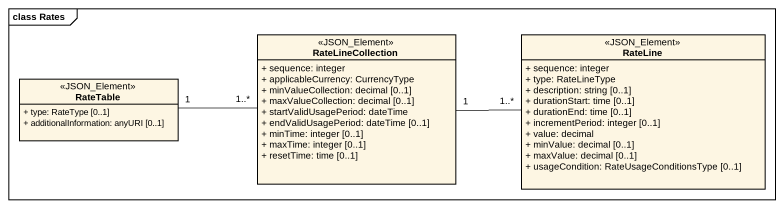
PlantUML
@startuml
mainframe class Rates
hide circle
hide empty members
skinparam classAttributeIconSize 0
class RateLineCollection <<JSON_Element>> {
  + sequence: integer
  + applicableCurrency: CurrencyType
  + minValueCollection: decimal [0..1]
  + maxValueCollection: decimal [0..1]
  + startValidUsagePeriod: dateTime
  + endValidUsagePeriod: dateTime [0..1]
  + minTime: integer [0..1]
  + maxTime: integer [0..1]
  + resetTime: time [0..1]
}
class RateLine <<JSON_Element>> {
  + sequence: integer
  + type: RateLineType
  + description: string [0..1]
  + durationStart: time [0..1]
  + durationEnd: time [0..1]
  + incrementPeriod: integer [0..1]
  + value: decimal
  + minValue: decimal [0..1]
  + maxValue: decimal [0..1]
  + usageCondition: RateUsageConditionsType [0..1]
}
class RateTable <<JSON_Element>> {
  + type: RateType [0..1]
  + additionalInformation: anyURI [0..1]
}
RateLineCollection "1" -right- "1..*" RateLine
RateTable "1" -right- "1..*" RateLineCollection
@enduml
